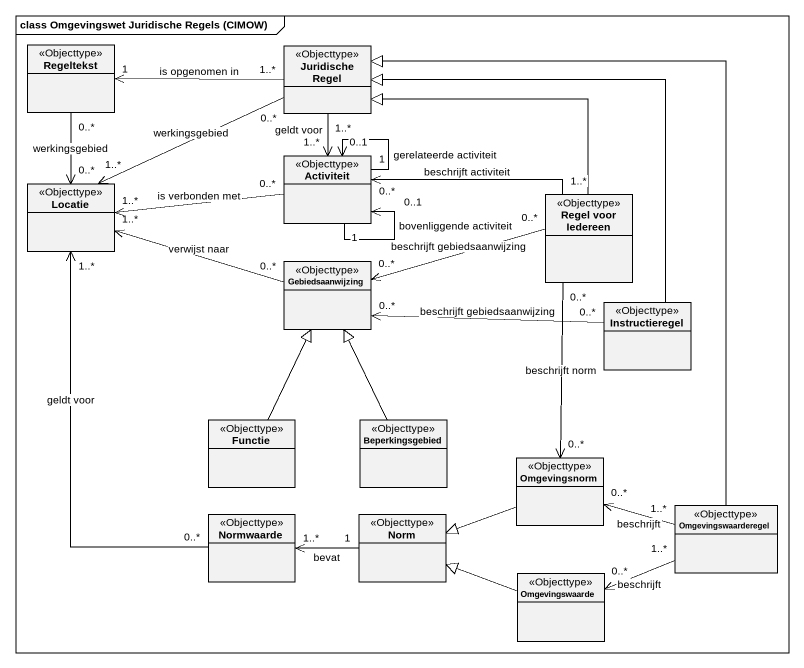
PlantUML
@startuml
mainframe class Omgevingswet Juridische Regels (CIMOW)
hide circle
hide empty members
class Regeltekst <<Objecttype>>
class "Juridische Regel" as Juridische_Regel <<Objecttype>>
class Activiteit <<Objecttype>>
class Locatie <<Objecttype>>
class "Regel voor Iedereen" as Regel_voor_Iedereen <<Objecttype>>
class Gebiedsaanwijzing <<Objecttype>>
class Instructieregel <<Objecttype>>
class Functie <<Objecttype>>
class Beperkingsgebied <<Objecttype>>
class Omgevingsnorm <<Objecttype>>
class Normwaarde <<Objecttype>>
class Norm <<Objecttype>>
class Omgevingswaarderegel <<Objecttype>>
class Omgevingswaarde <<Objecttype>>
Regeltekst "0..*" --> "0..*" Locatie : werkingsgebied
Juridische_Regel "1..*" -left-> "1" Regeltekst : is opgenomen in
Juridische_Regel "1..*" --> "1..*" Activiteit : geldt voor
Juridische_Regel "0..*" -left-> "1..*" Locatie : werkingsgebied
Activiteit "1" --> "0..1" Activiteit : bovenliggende activiteit
Activiteit "1" --> "0..1" Activiteit : gerelateerde activiteit
Activiteit "0..*" -left-> "1..*" Locatie : is verbonden met
Regel_voor_Iedereen -up-|> Juridische_Regel
Regel_voor_Iedereen "1..*" -left-> "0..*" Activiteit : beschrijft activiteit
Regel_voor_Iedereen "0..*" -left-> "0..*" Gebiedsaanwijzing : beschrijft gebiedsaanwijzing
Regel_voor_Iedereen "0..*" --> "0..*" Omgevingsnorm : beschrijft norm
Gebiedsaanwijzing "0..*" -left-> "1..*" Locatie : verwijst naar
Instructieregel -up-|> Juridische_Regel
Instructieregel "0..*" -left-> "0..*" Gebiedsaanwijzing : beschrijft gebiedsaanwijzing
Functie -up-|> Gebiedsaanwijzing
Beperkingsgebied -up-|> Gebiedsaanwijzing
Omgevingsnorm -left-|> Norm
Normwaarde "0..*" -up-> "1..*" Locatie : geldt voor
Norm "1" -left-> "1..*" Normwaarde : bevat
Omgevingswaarderegel -up-|> Juridische_Regel
Omgevingswaarderegel "1..*" -left-> "0..*" Omgevingsnorm : beschrijft
Omgevingswaarderegel "1..*" -left-> "0..*" Omgevingswaarde : beschrijft
Omgevingswaarde -left-|> Norm
@enduml
